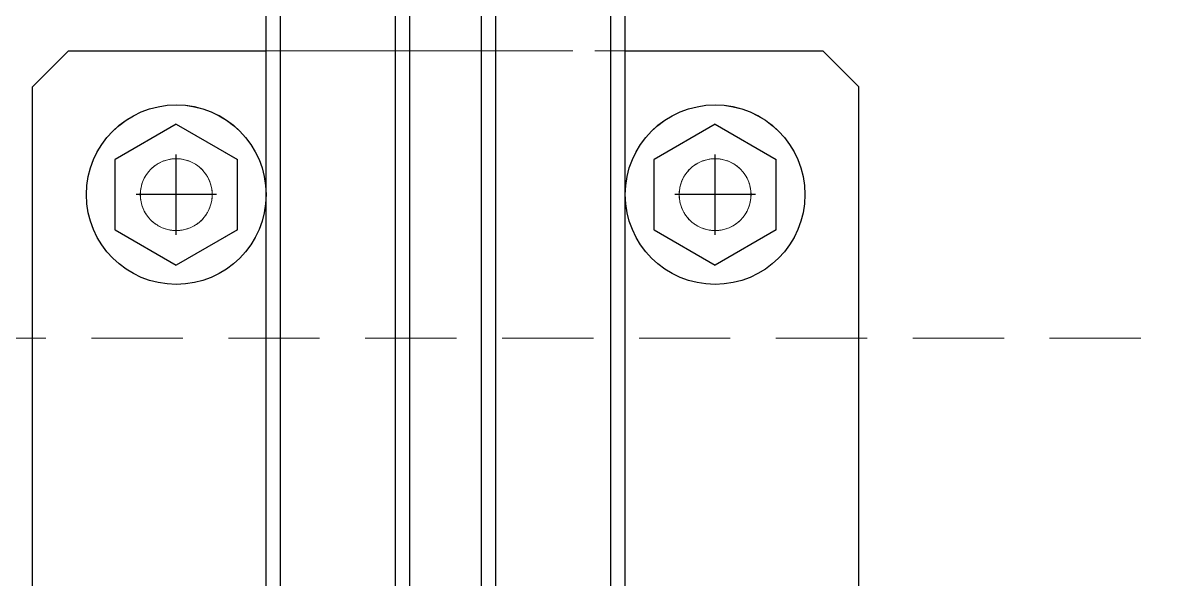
# Model space of a CAD drawing. Header units: millimetres. Extents: x 672 to 1266, y 302 to 1143.
# Drawn here: x 718.1 to 797.5, y 479.6 to 518.4 of the extents above; entities that cross this region are included whole.
import ezdxf

# ---------------------------------------------------------------- set-up
doc = ezdxf.new("R2010")
doc.units = ezdxf.units.MM
doc.linetypes.add('HIDDEN', pattern=[9.525, 6.35, -3.175])
doc.layers.add('1_2front ... 025', color=178, linetype='Continuous', lineweight=25, true_color=0x000000)
doc.layers.add('1_2front ... hdn', color=250, linetype='HIDDEN', lineweight=9, true_color=0x323232)

msp = doc.modelspace()

# ---------------------------------------------------------------- linework, layer by layer
at = {"layer": '1_2front ... 025'}
for p, q in [((735.051, 409.914), (735.051, 957.912)), ((736.05, 409.914), (736.05, 957.912)), ((744.051, 409.914), (744.051, 957.912)), ((750.051, 409.914), (750.051, 957.912)), ((751.05, 409.914), (751.05, 957.912)), ((759.051, 409.914), (759.051, 957.912)), ((760.049, 409.914), (760.049, 957.912)), ((745.049, 421.411), (745.049, 573.913)), ((750.051, 421.411), (750.051, 573.913)), ((718.799, 513.913), (721.3, 516.414)), ((721.3, 516.414), (735.051, 516.414)), ((760.049, 516.414), (773.8, 516.414)), ((773.8, 516.414), (776.302, 513.913)), ((718.799, 436.411), (718.799, 513.913)), ((776.302, 436.411), (776.302, 513.913)), ((728.8, 511.32), (724.549, 508.868)), ((728.8, 511.32), (733.051, 508.868)), ((766.3, 511.32), (762.049, 508.868)), ((766.3, 511.32), (770.548, 508.868)), ((728.8, 503.611), (728.8, 509.214)), ((728.8, 503.611), (728.8, 509.214)), ((766.3, 503.611), (766.3, 509.214)), ((766.3, 503.611), (766.3, 509.214)), ((724.549, 503.961), (724.549, 508.868)), ((733.051, 503.961), (733.051, 508.868)), ((762.049, 503.961), (762.049, 508.868)), ((770.548, 503.961), (770.548, 508.868)), ((731.601, 506.413), (726.003, 506.413)), ((731.601, 506.413), (726.003, 506.413)), ((769.101, 506.413), (763.499, 506.413)), ((769.101, 506.413), (763.499, 506.413)), ((724.549, 503.961), (728.8, 501.505)), ((733.051, 503.961), (728.8, 501.505)), ((762.049, 503.961), (766.3, 501.505)), ((770.548, 503.961), (766.3, 501.505))]:
    msp.add_line(p, q, dxfattribs=at)
for points in [[(722.549, 506.413), (722.549, 509.866), (725.35, 512.66), (728.8, 512.66)], [(728.8, 512.66), (732.254, 512.66), (735.051, 509.866), (735.051, 506.413)], [(760.049, 506.413), (760.049, 509.866), (762.847, 512.66), (766.3, 512.66)], [(766.3, 512.66), (769.751, 512.66), (772.552, 509.866), (772.552, 506.413)], [(728.8, 500.161), (725.35, 500.161), (722.549, 502.962), (722.549, 506.413)], [(735.051, 506.413), (735.051, 502.962), (732.254, 500.161), (728.8, 500.161)], [(766.3, 500.161), (762.847, 500.161), (760.049, 502.962), (760.049, 506.413)], [(772.552, 506.413), (772.552, 502.962), (769.751, 500.161), (766.3, 500.161)]]:
    msp.add_open_spline(points, degree=3, dxfattribs=at)
at = {"layer": '1_2front ... hdn'}
for p, q in [((735.052, 409.91), (735.052, 957.912)), ((736.049, 409.91), (736.049, 957.912)), ((744.05, 409.91), (744.05, 957.912)), ((745.048, 409.91), (745.048, 957.912)), ((750.052, 409.91), (750.052, 957.912)), ((751.049, 409.91), (751.049, 957.912)), ((759.05, 409.91), (759.05, 957.912)), ((760.048, 409.91), (760.048, 957.912)), ((745.048, 421.411), (745.048, 573.913)), ((745.048, 516.411), (745.048, 573.913)), ((750.052, 516.411), (750.052, 573.913)), ((718.798, 513.913), (721.299, 516.411)), ((773.8, 516.411), (721.299, 516.411)), ((735.052, 516.411), (745.048, 516.411)), ((745.048, 516.411), (750.052, 516.411)), ((745.048, 433.913), (745.048, 516.411)), ((750.052, 433.913), (750.052, 516.411)), ((750.052, 516.411), (760.048, 516.411)), ((773.8, 516.411), (776.302, 513.913)), ((718.798, 436.411), (718.798, 513.913)), ((776.302, 436.411), (776.302, 513.913)), ((728.799, 511.32), (724.548, 508.865)), ((724.548, 508.865), (728.799, 511.32)), ((724.548, 508.865), (728.799, 511.32)), ((724.548, 508.865), (728.799, 511.32)), ((724.548, 508.865), (728.799, 511.32)), ((728.799, 511.32), (733.047, 508.865)), ((733.047, 508.865), (728.799, 511.32)), ((733.047, 508.865), (728.799, 511.32)), ((733.047, 508.865), (728.799, 511.32)), ((733.047, 508.865), (728.799, 511.32)), ((766.3, 511.32), (762.049, 508.865)), ((762.049, 508.865), (766.3, 511.32)), ((762.049, 508.865), (766.3, 511.32)), ((762.049, 508.865), (766.3, 511.32)), ((762.049, 508.865), (766.3, 511.32)), ((766.3, 511.32), (770.552, 508.865)), ((770.552, 508.865), (766.3, 511.32)), ((770.552, 508.865), (766.3, 511.32)), ((770.552, 508.865), (766.3, 511.32)), ((770.552, 508.865), (766.3, 511.32)), ((724.548, 503.957), (724.548, 508.865)), ((724.548, 508.865), (724.548, 503.957)), ((724.548, 508.865), (724.548, 503.957)), ((724.548, 508.865), (724.548, 503.957)), ((724.548, 508.865), (724.548, 503.957)), ((733.047, 503.957), (733.047, 508.865)), ((733.047, 508.865), (733.047, 503.957)), ((733.047, 508.865), (733.047, 503.957)), ((733.047, 508.865), (733.047, 503.957)), ((733.047, 508.865), (733.047, 503.957)), ((762.049, 503.957), (762.049, 508.865)), ((762.049, 508.865), (762.049, 503.957)), ((762.049, 508.865), (762.049, 503.957)), ((762.049, 508.865), (762.049, 503.957)), ((762.049, 508.865), (762.049, 503.957)), ((770.552, 503.957), (770.552, 508.865)), ((770.552, 508.865), (770.552, 503.957)), ((770.552, 508.865), (770.552, 503.957)), ((770.552, 508.865), (770.552, 503.957)), ((770.552, 508.865), (770.552, 503.957)), ((724.548, 503.957), (728.799, 501.506)), ((728.799, 501.506), (724.548, 503.957)), ((728.799, 501.506), (724.548, 503.957)), ((728.799, 501.506), (724.548, 503.957)), ((728.799, 501.506), (724.548, 503.957)), ((733.047, 503.957), (728.799, 501.506)), ((728.799, 501.506), (733.047, 503.957)), ((728.799, 501.506), (733.047, 503.957)), ((728.799, 501.506), (733.047, 503.957)), ((728.799, 501.506), (733.047, 503.957)), ((762.049, 503.957), (766.3, 501.506)), ((766.3, 501.506), (762.049, 503.957)), ((766.3, 501.506), (762.049, 503.957)), ((766.3, 501.506), (762.049, 503.957)), ((766.3, 501.506), (762.049, 503.957)), ((770.552, 503.957), (766.3, 501.506)), ((766.3, 501.506), (770.552, 503.957)), ((766.3, 501.506), (770.552, 503.957)), ((766.3, 501.506), (770.552, 503.957)), ((766.3, 501.506), (770.552, 503.957)), ((703.854, 496.412), (797.55, 496.412)), ((703.854, 496.412), (797.55, 496.412))]:
    msp.add_line(p, q, dxfattribs=at)
for points in [[(722.548, 506.413), (722.548, 509.863), (725.346, 512.664), (728.799, 512.664)], [(722.548, 506.413), (722.548, 509.863), (725.346, 512.664), (728.799, 512.664)], [(722.548, 506.413), (722.548, 509.863), (725.346, 512.664), (728.799, 512.664)], [(722.548, 506.413), (722.548, 509.863), (725.346, 512.664), (728.799, 512.664)], [(722.548, 506.413), (722.548, 509.863), (725.346, 512.664), (728.799, 512.664)], [(722.548, 506.413), (722.548, 509.863), (725.346, 512.664), (728.799, 512.664)], [(722.548, 506.413), (722.548, 509.863), (725.346, 512.664), (728.799, 512.664)], [(728.799, 512.664), (732.25, 512.664), (735.052, 509.863), (735.052, 506.413)], [(728.799, 512.664), (732.25, 512.664), (735.052, 509.863), (735.052, 506.413)], [(728.799, 512.664), (732.25, 512.664), (735.052, 509.863), (735.052, 506.413)], [(728.799, 512.664), (732.25, 512.664), (735.052, 509.863), (735.052, 506.413)], [(728.799, 512.664), (732.25, 512.664), (735.052, 509.863), (735.052, 506.413)], [(728.799, 512.664), (732.25, 512.664), (735.052, 509.863), (735.052, 506.413)], [(728.799, 512.664), (732.25, 512.664), (735.052, 509.863), (735.052, 506.413)], [(760.048, 506.413), (760.048, 509.863), (762.846, 512.664), (766.3, 512.664)], [(760.048, 506.413), (760.048, 509.863), (762.846, 512.664), (766.3, 512.664)], [(760.048, 506.413), (760.048, 509.863), (762.846, 512.664), (766.3, 512.664)], [(760.048, 506.413), (760.048, 509.863), (762.846, 512.664), (766.3, 512.664)], [(760.048, 506.413), (760.048, 509.863), (762.846, 512.664), (766.3, 512.664)], [(760.048, 506.413), (760.048, 509.863), (762.846, 512.664), (766.3, 512.664)], [(760.048, 506.413), (760.048, 509.863), (762.846, 512.664), (766.3, 512.664)], [(766.3, 512.664), (769.75, 512.664), (772.547, 509.863), (772.547, 506.413)], [(766.3, 512.664), (769.75, 512.664), (772.547, 509.863), (772.547, 506.413)], [(766.3, 512.664), (769.75, 512.664), (772.547, 509.863), (772.547, 506.413)], [(766.3, 512.664), (769.75, 512.664), (772.547, 509.863), (772.547, 506.413)], [(766.3, 512.664), (769.75, 512.664), (772.547, 509.863), (772.547, 506.413)], [(766.3, 512.664), (769.75, 512.664), (772.547, 509.863), (772.547, 506.413)], [(766.3, 512.664), (769.75, 512.664), (772.547, 509.863), (772.547, 506.413)], [(726.298, 506.413), (726.298, 507.792), (727.416, 508.91), (728.799, 508.91)], [(726.298, 506.413), (726.298, 507.792), (727.416, 508.91), (728.799, 508.91)], [(726.298, 506.413), (726.298, 507.792), (727.416, 508.91), (728.799, 508.91)], [(726.298, 506.413), (726.298, 507.792), (727.416, 508.91), (728.799, 508.91)], [(726.298, 506.413), (726.298, 507.792), (727.416, 508.91), (728.799, 508.91)], [(726.298, 506.413), (726.298, 507.792), (727.416, 508.91), (728.799, 508.91)], [(726.298, 506.413), (726.298, 507.792), (727.416, 508.91), (728.799, 508.91)], [(726.298, 506.413), (726.298, 507.792), (727.416, 508.91), (728.799, 508.91)], [(726.298, 506.413), (726.298, 507.792), (727.416, 508.91), (728.799, 508.91)], [(726.298, 506.413), (726.298, 507.792), (727.416, 508.91), (728.799, 508.91)], [(726.298, 506.413), (726.298, 507.792), (727.416, 508.91), (728.799, 508.91)], [(726.298, 506.413), (726.298, 507.792), (727.416, 508.91), (728.799, 508.91)], [(726.298, 506.413), (726.298, 507.792), (727.416, 508.91), (728.799, 508.91)], [(726.298, 506.413), (726.298, 507.792), (727.416, 508.91), (728.799, 508.91)], [(726.298, 506.413), (726.298, 507.792), (727.416, 508.91), (728.799, 508.91)], [(726.298, 506.413), (726.298, 507.792), (727.416, 508.91), (728.799, 508.91)], [(726.298, 506.413), (726.298, 507.792), (727.416, 508.91), (728.799, 508.91)], [(726.298, 506.413), (726.298, 507.792), (727.416, 508.91), (728.799, 508.91)], [(726.298, 506.413), (726.298, 507.792), (727.416, 508.91), (728.799, 508.91)], [(726.298, 506.413), (726.298, 507.792), (727.416, 508.91), (728.799, 508.91)], [(726.912, 508.053), (727.279, 508.473), (727.776, 508.759), (728.32, 508.865)], [(728.32, 508.865), (728.637, 508.928), (728.962, 508.928), (729.279, 508.865)], [(728.799, 508.91), (730.182, 508.91), (731.302, 507.792), (731.302, 506.413)], [(728.799, 508.91), (730.182, 508.91), (731.302, 507.792), (731.302, 506.413)], [(728.799, 508.91), (730.182, 508.91), (731.302, 507.792), (731.302, 506.413)], [(728.799, 508.91), (730.182, 508.91), (731.302, 507.792), (731.302, 506.413)], [(728.799, 508.91), (730.182, 508.91), (731.302, 507.792), (731.302, 506.413)], [(728.799, 508.91), (730.182, 508.91), (731.302, 507.792), (731.302, 506.413)], [(728.799, 508.91), (730.182, 508.91), (731.302, 507.792), (731.302, 506.413)], [(728.799, 508.91), (730.182, 508.91), (731.302, 507.792), (731.302, 506.413)], [(728.799, 508.91), (730.182, 508.91), (731.302, 507.792), (731.302, 506.413)], [(728.799, 508.91), (730.182, 508.91), (731.302, 507.792), (731.302, 506.413)], [(728.799, 508.91), (730.182, 508.91), (731.302, 507.792), (731.302, 506.413)], [(728.799, 508.91), (730.182, 508.91), (731.302, 507.792), (731.302, 506.413)], [(728.799, 508.91), (730.182, 508.91), (731.302, 507.792), (731.302, 506.413)], [(728.799, 508.91), (730.182, 508.91), (731.302, 507.792), (731.302, 506.413)], [(728.799, 508.91), (730.182, 508.91), (731.302, 507.792), (731.302, 506.413)], [(728.799, 508.91), (730.182, 508.91), (731.302, 507.792), (731.302, 506.413)], [(728.799, 508.91), (730.182, 508.91), (731.302, 507.792), (731.302, 506.413)], [(728.799, 508.91), (730.182, 508.91), (731.302, 507.792), (731.302, 506.413)], [(728.799, 508.91), (730.182, 508.91), (731.302, 507.792), (731.302, 506.413)], [(728.799, 508.91), (730.182, 508.91), (731.302, 507.792), (731.302, 506.413)], [(729.279, 508.865), (729.822, 508.759), (730.32, 508.473), (730.688, 508.053)], [(763.798, 506.413), (763.798, 507.792), (764.918, 508.91), (766.3, 508.91)], [(763.798, 506.413), (763.798, 507.792), (764.918, 508.91), (766.3, 508.91)], [(763.798, 506.413), (763.798, 507.792), (764.918, 508.91), (766.3, 508.91)], [(763.798, 506.413), (763.798, 507.792), (764.918, 508.91), (766.3, 508.91)], [(763.798, 506.413), (763.798, 507.792), (764.918, 508.91), (766.3, 508.91)], [(763.798, 506.413), (763.798, 507.792), (764.918, 508.91), (766.3, 508.91)], [(763.798, 506.413), (763.798, 507.792), (764.918, 508.91), (766.3, 508.91)], [(763.798, 506.413), (763.798, 507.792), (764.918, 508.91), (766.3, 508.91)], [(763.798, 506.413), (763.798, 507.792), (764.918, 508.91), (766.3, 508.91)], [(763.798, 506.413), (763.798, 507.792), (764.918, 508.91), (766.3, 508.91)], [(763.798, 506.413), (763.798, 507.792), (764.918, 508.91), (766.3, 508.91)], [(763.798, 506.413), (763.798, 507.792), (764.918, 508.91), (766.3, 508.91)], [(763.798, 506.413), (763.798, 507.792), (764.918, 508.91), (766.3, 508.91)], [(763.798, 506.413), (763.798, 507.792), (764.918, 508.91), (766.3, 508.91)], [(763.798, 506.413), (763.798, 507.792), (764.918, 508.91), (766.3, 508.91)], [(763.798, 506.413), (763.798, 507.792), (764.918, 508.91), (766.3, 508.91)], [(763.798, 506.413), (763.798, 507.792), (764.918, 508.91), (766.3, 508.91)], [(763.798, 506.413), (763.798, 507.792), (764.918, 508.91), (766.3, 508.91)], [(763.798, 506.413), (763.798, 507.792), (764.918, 508.91), (766.3, 508.91)], [(763.798, 506.413), (763.798, 507.792), (764.918, 508.91), (766.3, 508.91)], [(764.412, 508.053), (764.779, 508.473), (765.273, 508.759), (765.82, 508.865)], [(765.82, 508.865), (766.137, 508.928), (766.462, 508.928), (766.779, 508.865)], [(766.3, 508.91), (767.679, 508.91), (768.797, 507.792), (768.797, 506.413)], [(766.3, 508.91), (767.679, 508.91), (768.797, 507.792), (768.797, 506.413)], [(766.3, 508.91), (767.679, 508.91), (768.797, 507.792), (768.797, 506.413)], [(766.3, 508.91), (767.679, 508.91), (768.797, 507.792), (768.797, 506.413)], [(766.3, 508.91), (767.679, 508.91), (768.797, 507.792), (768.797, 506.413)], [(766.3, 508.91), (767.679, 508.91), (768.797, 507.792), (768.797, 506.413)], [(766.3, 508.91), (767.679, 508.91), (768.797, 507.792), (768.797, 506.413)], [(766.3, 508.91), (767.679, 508.91), (768.797, 507.792), (768.797, 506.413)], [(766.3, 508.91), (767.679, 508.91), (768.797, 507.792), (768.797, 506.413)], [(766.3, 508.91), (767.679, 508.91), (768.797, 507.792), (768.797, 506.413)], [(766.3, 508.91), (767.679, 508.91), (768.797, 507.792), (768.797, 506.413)], [(766.3, 508.91), (767.679, 508.91), (768.797, 507.792), (768.797, 506.413)], [(766.3, 508.91), (767.679, 508.91), (768.797, 507.792), (768.797, 506.413)], [(766.3, 508.91), (767.679, 508.91), (768.797, 507.792), (768.797, 506.413)], [(766.3, 508.91), (767.679, 508.91), (768.797, 507.792), (768.797, 506.413)], [(766.3, 508.91), (767.679, 508.91), (768.797, 507.792), (768.797, 506.413)], [(766.3, 508.91), (767.679, 508.91), (768.797, 507.792), (768.797, 506.413)], [(766.3, 508.91), (767.679, 508.91), (768.797, 507.792), (768.797, 506.413)], [(766.3, 508.91), (767.679, 508.91), (768.797, 507.792), (768.797, 506.413)], [(766.3, 508.91), (767.679, 508.91), (768.797, 507.792), (768.797, 506.413)], [(766.779, 508.865), (767.323, 508.759), (767.82, 508.473), (768.188, 508.053)], [(726.436, 507.224), (726.538, 507.531), (726.704, 507.81), (726.912, 508.053)], [(730.688, 508.053), (730.895, 507.81), (731.057, 507.531), (731.163, 507.224)], [(763.936, 507.224), (764.038, 507.531), (764.201, 507.81), (764.412, 508.053)], [(768.188, 508.053), (768.395, 507.81), (768.557, 507.531), (768.663, 507.224)], [(726.436, 505.601), (726.256, 506.127), (726.256, 506.699), (726.436, 507.224)], [(731.163, 507.224), (731.251, 506.963), (731.302, 506.688), (731.302, 506.413)], [(763.936, 505.601), (763.753, 506.127), (763.753, 506.699), (763.936, 507.224)], [(768.663, 507.224), (768.755, 506.963), (768.797, 506.688), (768.797, 506.413)], [(728.799, 500.162), (725.346, 500.162), (722.548, 502.963), (722.548, 506.413)], [(728.799, 500.162), (725.346, 500.162), (722.548, 502.963), (722.548, 506.413)], [(728.799, 500.162), (725.346, 500.162), (722.548, 502.963), (722.548, 506.413)], [(728.799, 500.162), (725.346, 500.162), (722.548, 502.963), (722.548, 506.413)], [(728.799, 500.162), (725.346, 500.162), (722.548, 502.963), (722.548, 506.413)], [(728.799, 500.162), (725.346, 500.162), (722.548, 502.963), (722.548, 506.413)], [(728.799, 500.162), (725.346, 500.162), (722.548, 502.963), (722.548, 506.413)], [(728.799, 503.912), (727.416, 503.912), (726.298, 505.033), (726.298, 506.413)], [(728.799, 503.912), (727.416, 503.912), (726.298, 505.033), (726.298, 506.413)], [(728.799, 503.912), (727.416, 503.912), (726.298, 505.033), (726.298, 506.413)], [(728.799, 503.912), (727.416, 503.912), (726.298, 505.033), (726.298, 506.413)], [(728.799, 503.912), (727.416, 503.912), (726.298, 505.033), (726.298, 506.413)], [(728.799, 503.912), (727.416, 503.912), (726.298, 505.033), (726.298, 506.413)], [(728.799, 503.912), (727.416, 503.912), (726.298, 505.033), (726.298, 506.413)], [(728.799, 503.912), (727.416, 503.912), (726.298, 505.033), (726.298, 506.413)], [(728.799, 503.912), (727.416, 503.912), (726.298, 505.033), (726.298, 506.413)], [(728.799, 503.912), (727.416, 503.912), (726.298, 505.033), (726.298, 506.413)], [(728.799, 503.912), (727.416, 503.912), (726.298, 505.033), (726.298, 506.413)], [(728.799, 503.912), (727.416, 503.912), (726.298, 505.033), (726.298, 506.413)], [(728.799, 503.912), (727.416, 503.912), (726.298, 505.033), (726.298, 506.413)], [(728.799, 503.912), (727.416, 503.912), (726.298, 505.033), (726.298, 506.413)], [(728.799, 503.912), (727.416, 503.912), (726.298, 505.033), (726.298, 506.413)], [(728.799, 503.912), (727.416, 503.912), (726.298, 505.033), (726.298, 506.413)], [(728.799, 503.912), (727.416, 503.912), (726.298, 505.033), (726.298, 506.413)], [(728.799, 503.912), (727.416, 503.912), (726.298, 505.033), (726.298, 506.413)], [(728.799, 503.912), (727.416, 503.912), (726.298, 505.033), (726.298, 506.413)], [(728.799, 503.912), (727.416, 503.912), (726.298, 505.033), (726.298, 506.413)], [(731.302, 506.413), (731.302, 505.033), (730.182, 503.912), (728.799, 503.912)], [(731.302, 506.413), (731.302, 505.033), (730.182, 503.912), (728.799, 503.912)], [(731.302, 506.413), (731.302, 505.033), (730.182, 503.912), (728.799, 503.912)], [(731.302, 506.413), (731.302, 505.033), (730.182, 503.912), (728.799, 503.912)], [(731.302, 506.413), (731.302, 505.033), (730.182, 503.912), (728.799, 503.912)], [(731.302, 506.413), (731.302, 505.033), (730.182, 503.912), (728.799, 503.912)], [(735.052, 506.413), (735.052, 502.963), (732.25, 500.162), (728.799, 500.162)], [(735.052, 506.413), (735.052, 502.963), (732.25, 500.162), (728.799, 500.162)], [(731.302, 506.413), (731.302, 505.033), (730.182, 503.912), (728.799, 503.912)], [(731.302, 506.413), (731.302, 505.033), (730.182, 503.912), (728.799, 503.912)], [(735.052, 506.413), (735.052, 502.963), (732.25, 500.162), (728.799, 500.162)], [(735.052, 506.413), (735.052, 502.963), (732.25, 500.162), (728.799, 500.162)], [(731.302, 506.413), (731.302, 505.033), (730.182, 503.912), (728.799, 503.912)], [(731.302, 506.413), (731.302, 505.033), (730.182, 503.912), (728.799, 503.912)], [(735.052, 506.413), (735.052, 502.963), (732.25, 500.162), (728.799, 500.162)], [(735.052, 506.413), (735.052, 502.963), (732.25, 500.162), (728.799, 500.162)], [(731.302, 506.413), (731.302, 505.033), (730.182, 503.912), (728.799, 503.912)], [(731.302, 506.413), (731.302, 505.033), (730.182, 503.912), (728.799, 503.912)], [(731.302, 506.413), (731.302, 505.033), (730.182, 503.912), (728.799, 503.912)], [(731.302, 506.413), (731.302, 505.033), (730.182, 503.912), (728.799, 503.912)], [(731.302, 506.413), (731.302, 505.033), (730.182, 503.912), (728.799, 503.912)], [(731.302, 506.413), (731.302, 505.033), (730.182, 503.912), (728.799, 503.912)], [(735.052, 506.413), (735.052, 502.963), (732.25, 500.162), (728.799, 500.162)], [(731.302, 506.413), (731.302, 505.033), (730.182, 503.912), (728.799, 503.912)], [(731.302, 506.413), (731.302, 505.033), (730.182, 503.912), (728.799, 503.912)], [(731.302, 506.413), (731.302, 505.033), (730.182, 503.912), (728.799, 503.912)], [(731.302, 506.413), (731.302, 505.033), (730.182, 503.912), (728.799, 503.912)], [(731.302, 506.413), (731.302, 506.138), (731.251, 505.862), (731.163, 505.601)], [(766.3, 500.162), (762.846, 500.162), (760.048, 502.963), (760.048, 506.413)], [(766.3, 500.162), (762.846, 500.162), (760.048, 502.963), (760.048, 506.413)], [(766.3, 500.162), (762.846, 500.162), (760.048, 502.963), (760.048, 506.413)], [(766.3, 500.162), (762.846, 500.162), (760.048, 502.963), (760.048, 506.413)], [(766.3, 500.162), (762.846, 500.162), (760.048, 502.963), (760.048, 506.413)], [(766.3, 500.162), (762.846, 500.162), (760.048, 502.963), (760.048, 506.413)], [(766.3, 500.162), (762.846, 500.162), (760.048, 502.963), (760.048, 506.413)], [(766.3, 503.912), (764.918, 503.912), (763.798, 505.033), (763.798, 506.413)], [(766.3, 503.912), (764.918, 503.912), (763.798, 505.033), (763.798, 506.413)], [(766.3, 503.912), (764.918, 503.912), (763.798, 505.033), (763.798, 506.413)], [(766.3, 503.912), (764.918, 503.912), (763.798, 505.033), (763.798, 506.413)], [(766.3, 503.912), (764.918, 503.912), (763.798, 505.033), (763.798, 506.413)], [(766.3, 503.912), (764.918, 503.912), (763.798, 505.033), (763.798, 506.413)], [(766.3, 503.912), (764.918, 503.912), (763.798, 505.033), (763.798, 506.413)], [(766.3, 503.912), (764.918, 503.912), (763.798, 505.033), (763.798, 506.413)], [(766.3, 503.912), (764.918, 503.912), (763.798, 505.033), (763.798, 506.413)], [(766.3, 503.912), (764.918, 503.912), (763.798, 505.033), (763.798, 506.413)], [(766.3, 503.912), (764.918, 503.912), (763.798, 505.033), (763.798, 506.413)], [(766.3, 503.912), (764.918, 503.912), (763.798, 505.033), (763.798, 506.413)], [(766.3, 503.912), (764.918, 503.912), (763.798, 505.033), (763.798, 506.413)], [(766.3, 503.912), (764.918, 503.912), (763.798, 505.033), (763.798, 506.413)], [(766.3, 503.912), (764.918, 503.912), (763.798, 505.033), (763.798, 506.413)], [(766.3, 503.912), (764.918, 503.912), (763.798, 505.033), (763.798, 506.413)], [(766.3, 503.912), (764.918, 503.912), (763.798, 505.033), (763.798, 506.413)], [(766.3, 503.912), (764.918, 503.912), (763.798, 505.033), (763.798, 506.413)], [(766.3, 503.912), (764.918, 503.912), (763.798, 505.033), (763.798, 506.413)], [(766.3, 503.912), (764.918, 503.912), (763.798, 505.033), (763.798, 506.413)], [(768.797, 506.413), (768.797, 505.033), (767.679, 503.912), (766.3, 503.912)], [(768.797, 506.413), (768.797, 505.033), (767.679, 503.912), (766.3, 503.912)], [(768.797, 506.413), (768.797, 505.033), (767.679, 503.912), (766.3, 503.912)], [(768.797, 506.413), (768.797, 505.033), (767.679, 503.912), (766.3, 503.912)], [(768.797, 506.413), (768.797, 505.033), (767.679, 503.912), (766.3, 503.912)], [(768.797, 506.413), (768.797, 505.033), (767.679, 503.912), (766.3, 503.912)], [(772.547, 506.413), (772.547, 502.963), (769.75, 500.162), (766.3, 500.162)], [(772.547, 506.413), (772.547, 502.963), (769.75, 500.162), (766.3, 500.162)], [(768.797, 506.413), (768.797, 505.033), (767.679, 503.912), (766.3, 503.912)], [(768.797, 506.413), (768.797, 505.033), (767.679, 503.912), (766.3, 503.912)], [(772.547, 506.413), (772.547, 502.963), (769.75, 500.162), (766.3, 500.162)], [(772.547, 506.413), (772.547, 502.963), (769.75, 500.162), (766.3, 500.162)], [(768.797, 506.413), (768.797, 505.033), (767.679, 503.912), (766.3, 503.912)], [(768.797, 506.413), (768.797, 505.033), (767.679, 503.912), (766.3, 503.912)], [(772.547, 506.413), (772.547, 502.963), (769.75, 500.162), (766.3, 500.162)], [(772.547, 506.413), (772.547, 502.963), (769.75, 500.162), (766.3, 500.162)], [(768.797, 506.413), (768.797, 505.033), (767.679, 503.912), (766.3, 503.912)], [(768.797, 506.413), (768.797, 505.033), (767.679, 503.912), (766.3, 503.912)], [(768.797, 506.413), (768.797, 505.033), (767.679, 503.912), (766.3, 503.912)], [(768.797, 506.413), (768.797, 505.033), (767.679, 503.912), (766.3, 503.912)], [(768.797, 506.413), (768.797, 505.033), (767.679, 503.912), (766.3, 503.912)], [(768.797, 506.413), (768.797, 505.033), (767.679, 503.912), (766.3, 503.912)], [(772.547, 506.413), (772.547, 502.963), (769.75, 500.162), (766.3, 500.162)], [(768.797, 506.413), (768.797, 505.033), (767.679, 503.912), (766.3, 503.912)], [(768.797, 506.413), (768.797, 505.033), (767.679, 503.912), (766.3, 503.912)], [(768.797, 506.413), (768.797, 505.033), (767.679, 503.912), (766.3, 503.912)], [(768.797, 506.413), (768.797, 505.033), (767.679, 503.912), (766.3, 503.912)], [(768.797, 506.413), (768.797, 506.138), (768.755, 505.862), (768.663, 505.601)], [(726.912, 504.769), (726.704, 505.016), (726.538, 505.295), (726.436, 505.601)], [(731.163, 505.601), (731.057, 505.295), (730.895, 505.016), (730.688, 504.769)], [(764.412, 504.769), (764.201, 505.016), (764.038, 505.295), (763.936, 505.601)], [(768.663, 505.601), (768.557, 505.295), (768.395, 505.016), (768.188, 504.769)], [(728.32, 503.957), (727.776, 504.063), (727.279, 504.353), (726.912, 504.769)], [(730.688, 504.769), (730.32, 504.353), (729.822, 504.063), (729.279, 503.957)], [(765.82, 503.957), (765.273, 504.063), (764.779, 504.353), (764.412, 504.769)], [(768.188, 504.769), (767.82, 504.353), (767.323, 504.063), (766.779, 503.957)], [(729.279, 503.957), (728.962, 503.897), (728.637, 503.897), (728.32, 503.957)], [(766.779, 503.957), (766.462, 503.897), (766.137, 503.897), (765.82, 503.957)]]:
    msp.add_open_spline(points, degree=3, dxfattribs=at)

doc.saveas('drawing.dxf')
